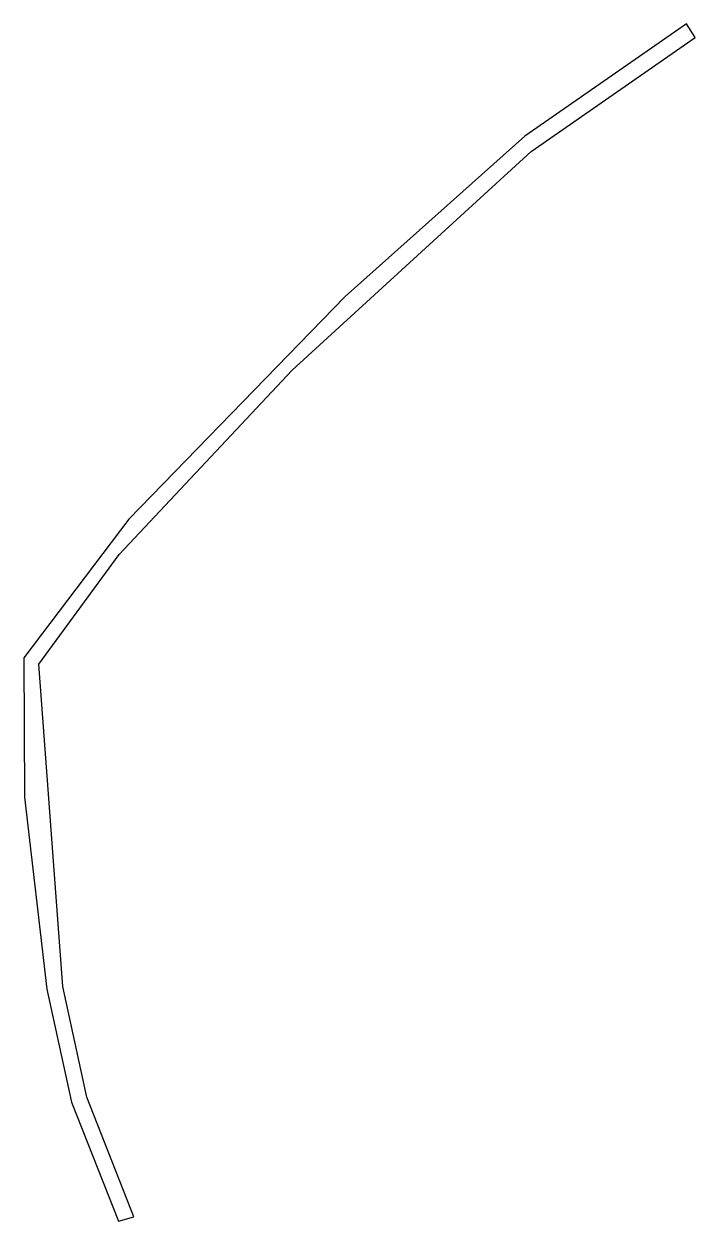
# Model space of a CAD drawing. Extents: x 619516 to 619936, y 7585839 to 7586589.
import ezdxf

# ---------------------------------------------------------------- set-up
doc = ezdxf.new("R2010")
doc.units = 0
doc.layers.add('6. STAGE PLAN RESHAPE_STAGE PLAN 231231_DAEDELUS_RS2', color=7, linetype='Continuous', lineweight=25)

msp = doc.modelspace()

# ---------------------------------------------------------------- linework, layer by layer
at = {"layer": '6. STAGE PLAN RESHAPE_STAGE PLAN 231231_DAEDELUS_RS2', "color": 6, "elevation": 290}
msp.add_lwpolyline([(619584.51, 7585841.66), (619554.98, 7585916.5), (619539.85, 7585985.87), (619524.87, 7586188.08), (619575.18, 7586256.74), (619683.51, 7586372.24), (619833.19, 7586509.2), (619935.79, 7586580.76), (619930.5, 7586589.24), (619829.27, 7586518.9), (619716.68, 7586418.47), (619581.26, 7586278.91), (619515.62, 7586192.02), (619516.02, 7586104.66), (619529.99, 7585984.22), (619545.44, 7585913.5), (619574.89, 7585838.94)], close=True, dxfattribs=at)

doc.saveas('drawing.dxf')
